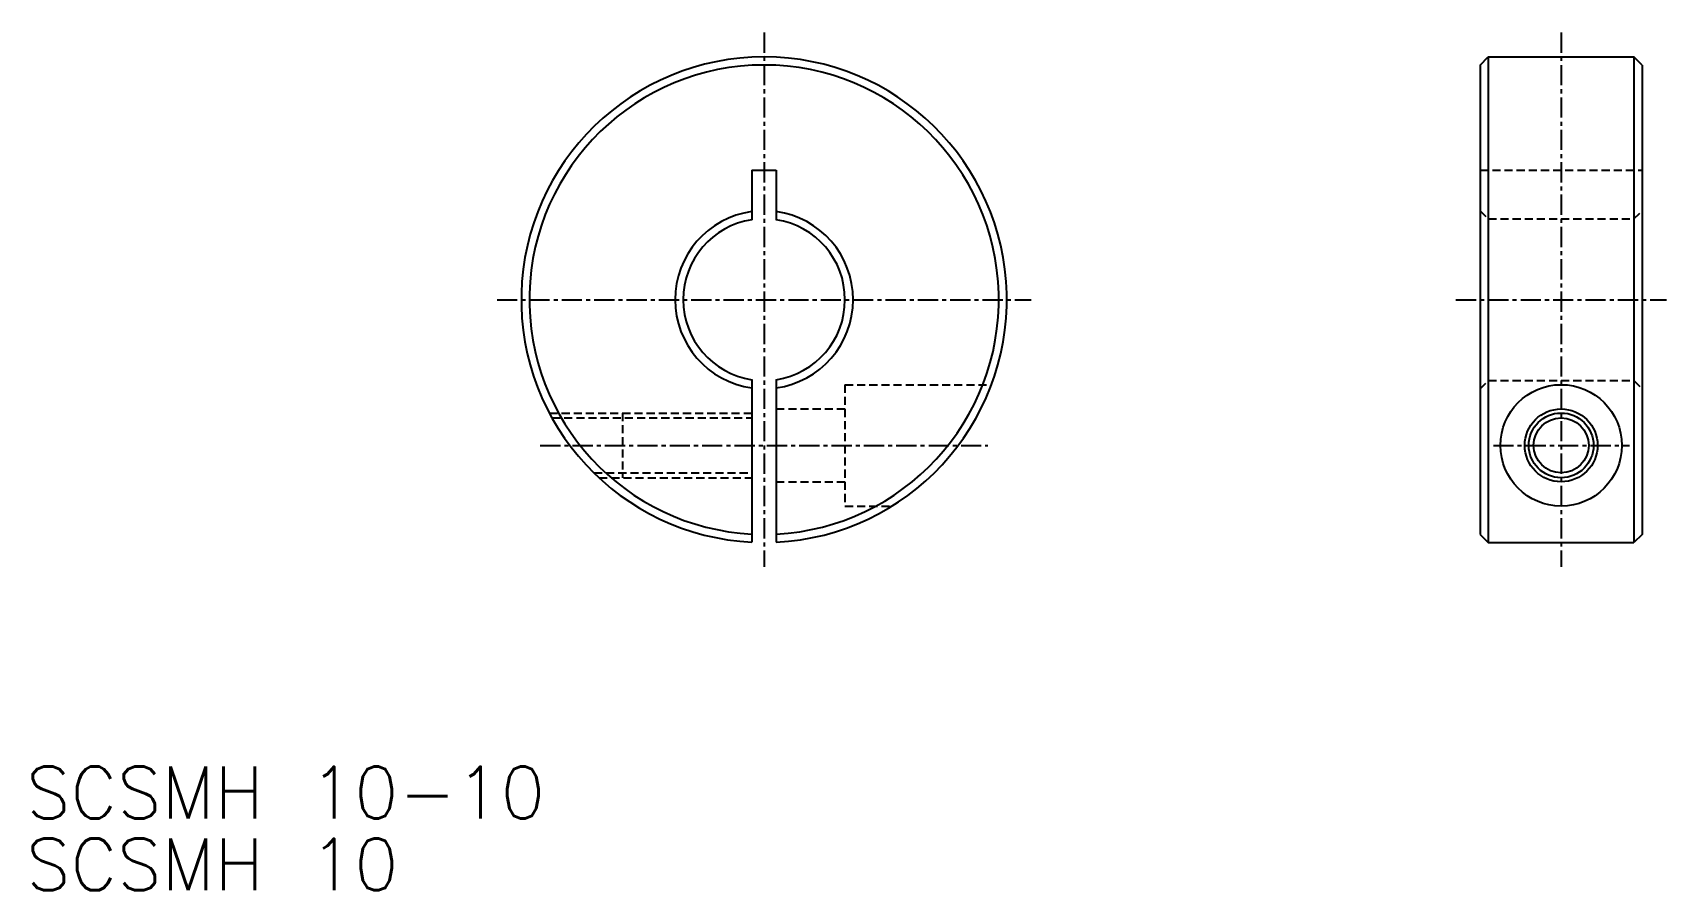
# Model space of a CAD drawing. Extents: x 34 to 135, y -4 to 49.
import ezdxf

# ---------------------------------------------------------------- set-up
doc = ezdxf.new("R2010")
doc.units = 0
doc.linetypes.add('CENTER', pattern=[2, 1.25, -0.25, 0.25, -0.25])
doc.linetypes.add('DASHED', pattern=[0.75, 0.5, -0.25])
doc.layers.get('0').update_dxf_attribs({"linetype": 'CONTINUOUS'})
doc.layers.add('CENTER', color=1, linetype='CENTER')
doc.styles.get("Standard").update_dxf_attribs({"font": 'txt.shx', "bigfont": 'bigfont.shx'})

msp = doc.modelspace()

# ---------------------------------------------------------------- linework, layer by layer
at = {"color": 7, "linetype": 'CONTINUOUS'}
for p, q in [((123.05, 46.81), (123.55, 47.31)), ((123.05, 46.81), (123.05, 17.81)), ((123.55, 47.31), (123.55, 17.31)), ((123.55, 47.31), (132.55, 47.31)), ((132.55, 47.31), (132.55, 17.31)), ((133.05, 46.81), (132.55, 47.31)), ((133.05, 46.81), (133.05, 17.81)), ((78.05, 40.31), (79.55, 40.31)), ((78.05, 40.31), (78.05, 37.25)), ((79.55, 40.31), (79.55, 37.25)), ((78.05, 27.37), (78.05, 17.33)), ((79.55, 27.37), (79.55, 17.33)), ((123.05, 17.81), (123.55, 17.31)), ((123.55, 17.31), (132.55, 17.31)), ((133.05, 17.81), (132.55, 17.31))]:
    msp.add_line(p, q, dxfattribs=at)
at = {"color": 3, "linetype": 'DASHED'}
for p, q in [((123.05, 40.31), (133.05, 40.31)), ((123.05, 37.81), (123.55, 37.31)), ((132.55, 37.31), (133.05, 37.81)), ((123.55, 37.31), (132.55, 37.31)), ((123.05, 26.81), (123.55, 27.31)), ((123.55, 27.31), (132.55, 27.31)), ((132.55, 27.31), (133.05, 26.81)), ((83.8, 27.06), (83.8, 19.56)), ((83.8, 27.06), (92.85, 27.06)), ((65.54, 25.31), (78.05, 25.31)), ((70.05, 25.31), (70.05, 21.31)), ((79.55, 25.56), (83.8, 25.56)), ((65.7, 25.01), (78.05, 25.01)), ((68.29, 21.61), (78.05, 21.61)), ((68.61, 21.31), (78.05, 21.31)), ((79.55, 21.06), (83.8, 21.06)), ((83.8, 19.56), (86.71, 19.56))]:
    msp.add_line(p, q, dxfattribs=at)
for p, q in [((125.8, 17.31), (125.8, 17.31)), ((128.05, 17.31), (128.05, 17.31))]:
    msp.add_line(p, q)
for radius in [3.75, 1.7]:
    msp.add_circle((128.05, 23.31), radius)
at = {"color": 7, "linetype": 'CONTINUOUS'}
msp.add_circle((128.05, 23.31), 2.25, dxfattribs=at)
at = {"color": 3, "linetype": 'CONTINUOUS'}
msp.add_circle((128.05, 23.31), 2, dxfattribs=at)
at = {"color": 7, "linetype": 'CONTINUOUS'}
for radius, start, end in [(15, 272.866, 267.134), (14.5, 272.9649, 267.0351), (5.5, 97.8375, 262.1625), (5.5, 277.8375, 82.1625), (5, 98.6269, 261.3731), (5, 278.6269, 81.3731)]:
    msp.add_arc((78.8, 32.31), radius, start, end, dxfattribs=at)
at = {"layer": 'CENTER', "color": 1, "linetype": 'CENTER'}
for p, q in [((78.8, 48.81), (78.8, 15.81)), ((128.05, 48.81), (128.05, 15.81)), ((62.3, 32.31), (95.3, 32.31)), ((121.55, 32.31), (134.55, 32.31)), ((64.97, 23.31), (92.63, 23.31)), ((123.86, 23.31), (132.27, 23.31))]:
    msp.add_line(p, q, dxfattribs=at)

# ---------------------------------------------------------------- texts
for s, p in [('SCSMH 10-10', (33.2, 0.26)), ('SCSMH 10', (33.2, -4.18))]:
    msp.add_text(s, height=3.2).set_placement(p)

doc.saveas('drawing.dxf')
